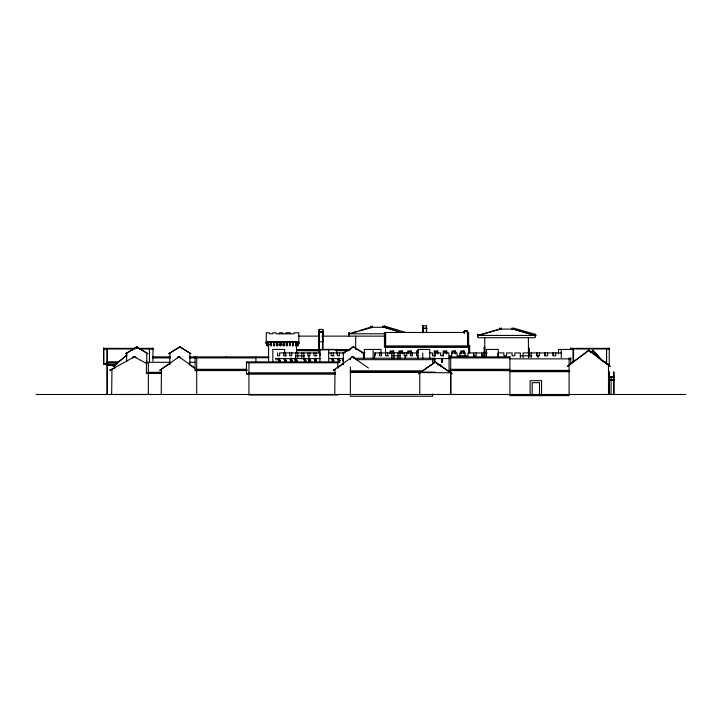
<?xml version="1.0" encoding="UTF-8"?>
<svg xmlns="http://www.w3.org/2000/svg" width="722" height="722" viewBox="0 0 722 722"><rect width="100%" height="100%" fill="white"/><g stroke="black" fill="none" stroke-linecap="round" stroke-linejoin="round"><path stroke-width="1.08" d="M107.172 348.365L107.172 394.492L107.172 365.251M109.69 362.543L103.688 364.186L117.126 364.068M149.472 361.045L149.472 348.365L149.472 361.153M152.956 361.117L152.956 348.365L103.688 348.365L103.688 364.466L103.688 347.914M270.858 341.867L270.858 345.775L270.858 344.62L271.526 344.62C271.824 346.74 270.236 345.558 271.084 344.114L271.526 344.114M273.918 341.867L273.918 345.775L273.918 344.62L274.595 344.62C274.883 346.74 273.295 345.558 274.143 344.114L274.595 344.114M277.022 341.831L277.022 345.73L277.022 344.575L277.69 344.656M277.69 344.575L277.69 345.73L277.69 341.831M280.181 341.867L280.181 345.775L280.181 344.62L280.858 344.62C281.156 346.74 279.558 345.558 280.416 344.114L280.858 344.114M283.286 341.867L283.286 345.775L283.286 344.62L283.963 344.62C284.251 346.74 282.663 345.558 283.511 344.114L283.963 344.114M286.381 344.845L287.058 344.845L287.058 345.73L286.381 345.739L286.381 344.62L287.058 345.017M289.486 341.741L289.486 345.639L289.486 344.484L290.163 344.484C290.452 346.614 288.863 345.423 289.712 343.979L290.163 343.979M292.59 341.867L292.59 345.775L292.59 344.62L293.258 344.62C293.556 346.74 291.968 345.558 292.816 344.114L293.258 344.114M295.686 341.867L295.686 345.775L295.686 344.62L296.363 344.62C296.652 346.74 295.063 345.558 295.912 344.114L296.363 344.114M319.07 333.013L319.115 329.403L322.788 329.403L322.788 341.786L319.061 341.813L319.07 335.27M319.16 340.901L319.07 341.813M319.169 332.968L319.115 329.403M351.307 357.733C351.136 355.973 354.457 356.154 353.979 357.904M385.548 332.743L385.548 346.145L469.661 346.145M422.415 328.257L426.91 328.302M422.767 332.734L422.875 328.302M422.884 328.311L422.821 325.748L426.494 325.748L426.54 329.349M426.54 328.302L426.54 331.615L426.494 331.019M426.792 328.257L422.397 328.438M434.283 361.009L434.283 362.128L434.283 358.265M441.711 358.265L441.711 362.164L441.711 361.009L442.487 361.009C443.362 362.561 440.754 362.579 441.972 361.09M529.316 356.794L529.316 348.175L528.378 348.175M570.768 349.267L570.768 348.365L609.26 348.365L609.26 364.348L607.058 364.348M573.494 361.045L573.494 348.365M611.092 394.483L611.092 377.263M179.146 347.336L179.986 346.704L180.671 347.417M319.124 334.674L319.124 335.252L319.169 334.656M322.743 335.216L322.788 334.674M352.715 347.336L353.545 346.704L354.231 347.417M426.44 330.992L426.449 331.569L426.494 325.748M287.058 344.114L286.381 345.739L286.381 341.867M319.079 334.846L319.07 334.214M319.079 334.466L319.079 333.501M322.815 333.284L322.743 334.846L322.833 334.178M422.776 330.523L422.83 331.172L422.803 329.557L422.839 330.468M426.449 330.523L426.485 331.172M267.014 344.89L267.627 345.639M322.797 333.79L322.743 334.466L322.77 333.735M422.848 330.08L422.83 330.793L422.839 329.647M426.449 330.116L426.503 330.793L426.512 330.225M333.113 362.128L332.472 358.717L332.986 358.265L333.636 360.792L333.059 360.792M338.952 362.137L338.717 361.244L340.152 360.504L339.53 362.137L338.789 362.164L337.932 359.709A0.966 0.641 -90 0 1 337.905 359.168L338.582 358.265M339.304 361.244L339.457 362.164L338.645 358.717L339.169 358.265L339.818 360.792M278.863 362.128L278.078 359.709A0.966 0.65 -90 0 1 278.042 359.168L278.737 358.265M279.441 362.128L279.161 360.161L278.593 360.161M285.506 362.128L284.847 358.717L285.38 358.265L286.047 360.792L285.479 360.792M290.993 362.128L290.199 359.709A0.966 0.65 -90 0 1 290.172 359.168L290.867 358.265M291.562 362.128L290.903 358.717L291.435 358.265L292.112 360.792L291.002 361.244L291.246 362.137L291.535 360.792L292.112 360.792M295.551 362.128L294.766 359.709A0.966 0.65 -90 0 1 294.729 359.168L295.424 358.265M296.128 362.128L295.469 358.717L295.993 358.265L296.67 360.792L296.092 360.792M304.765 362.128L303.98 359.709A0.966 0.65 -90 0 1 303.944 359.168L304.639 358.265M305.343 362.128L304.684 358.717L305.216 358.265L305.884 360.792L304.783 361.244L305.018 362.137L305.316 360.792L305.884 360.792M309.151 362.128L308.357 359.709A0.966 0.65 -90 0 1 308.321 359.168L309.016 358.265M309.72 362.128L309.061 358.717L309.594 358.265L310.261 360.792M315.785 362.128L315.126 358.717L315.658 358.265L316.335 360.792L315.758 360.792M319.079 334.142L319.097 333.302M319.061 349.809L319.07 332.147M296.913 350.657L320.162 350.657L320.171 349.809L296.923 349.98M322.752 334.142L322.77 333.492M322.851 341.768L322.725 349.809L322.734 333.013M267.266 345.73L267.275 344.809L268.692 343.979L268.918 344.575L267.501 345.775L268.178 344.268L267.537 342.634M266.165 342.445L267.375 345.603L267.032 345.188M322.833 332.102L322.788 329.403M422.767 328.438L422.821 325.748M426.503 329.837L426.485 330.459M348.491 334.259L348.916 332.986A0.93 0.523 82.8 0 1 349.367 333.05L349.52 333.221M477.549 335.883L477.973 334.647A0.957 0.541 82.6 0 1 478.271 334.611M499.471 328.898L499.552 328.357M298.159 345.315C297.563 343.23 297.419 347.21 298.069 345.035M499.57 328.772C499.886 326.678 500.075 330.288 501.248 329.241L501.248 328.023M384.176 326.642L384.059 327.292L401.179 332.481M277.69 345.531L277.022 345.694L277.69 344.069M298.321 343.085L298.005 344.62L298.231 343.762M513.811 328.23L513.107 329.106L534.515 335.423L535.002 334.412A0.957 0.541 -82.6 0 1 535.453 334.358L535.814 335.748L534.451 335.586M589.332 350.73L588.8 349.791L588.268 350.73M266.283 343.6L266.084 343.275A0.966 0.966 0 0 1 266.039 342.779L267.068 341.831L268.07 344.394M384.113 326.813L384.528 326.046L406.26 332.625M435.7 362.309L435.285 361.623L434.861 362.309M370.567 326.696L370.729 326.173L371.063 326.696M298.042 345.188L297.699 345.603L297.681 344.719L296.39 343.979M593.34 350.919L592.897 350.125L592.446 350.919M296.895 344.268L297.536 342.634M297.807 345.73L297.798 344.809L297.437 345.739L297.004 344.394L297.996 341.867L298.926 342.643A0.966 0.966 0 0 1 298.872 343.185L298.105 343.636M131.35 350.558L132.442 350.242M343.23 358.265L342.715 358.717L343.284 362.065M384.194 326.561L384.745 326.813M608.285 364.971L607.825 364.637M450.627 372.787L419.771 372.534L419.771 394.492M267.176 344.484L266.923 344.872L266.174 342.408M280.479 361.09L279.694 362.137L279.45 361.244L280.326 360.504L280.1 361.09M297.166 361.09L296.372 362.137L296.137 361.244L297.013 360.504L296.787 361.09M310.758 361.09L309.973 362.137L309.729 361.244L310.604 360.504L310.379 361.09M271.526 344.701L271.084 344.114M274.595 344.701L274.143 344.114M277.248 344.656L277.248 344.069M280.858 344.701L280.416 344.114M283.963 344.701L283.511 344.114M287.058 344.701L286.616 344.114M290.163 344.575L289.712 343.979M293.258 344.701L292.816 344.114M296.363 344.701L295.912 344.114M298.908 343.428L298.989 343.275A0.966 0.966 0 0 0 299.043 342.779L298.908 342.408M441.972 360.504L442.487 360.792M590.939 352.562L592.897 350.432L591.372 352.679M298.015 344.575L296.498 344.114L296.264 344.701L297.004 344.394M601.282 360.152L592.897 350.432L603.15 361.605M332.4 358.265L331.723 359.168A0.966 0.641 -90 0 0 331.75 359.709L332.842 360.161L332.337 359.709A0.966 0.641 -90 0 1 332.31 359.168L331.885 358.717L332.535 361.244L333.97 360.504M332.634 359.159L332.111 359.61L333.212 359.159M338.717 361.244L339.232 360.792M343.464 359.159L342.95 359.61L343.537 359.61M126.44 355.179L113.092 366.532L126.955 355.323M276.571 358.265L275.876 359.168A0.966 0.65 -90 0 0 275.903 359.709L276.039 359.998M279.017 359.61L279.549 359.159L278.972 359.159M284.811 358.265L284.116 359.168A0.966 0.65 -90 0 0 284.143 359.709L285.235 360.161L284.721 359.709A0.966 0.65 -90 0 1 284.685 359.168L284.278 358.717L284.946 361.244L286.39 360.504M285.046 359.159L284.513 359.61L285.614 359.159M291.002 361.244L291.535 360.792M295.704 359.61L296.237 359.159L295.659 359.159M304.783 361.244L305.316 360.792M309.296 359.61L309.828 359.159L309.26 359.159M315.09 358.265L314.395 359.168A0.966 0.65 -90 0 0 314.422 359.709L315.514 360.161L315 359.709A0.966 0.65 -90 0 1 314.963 359.168L314.557 358.717L315.225 361.244L316.669 360.504M315.324 359.159L314.792 359.61L315.893 359.159M146.719 353.248L146.864 363.662M189.823 353.248L189.967 364.736M363.383 353.248L363.527 358.518M169.914 363.617L159.715 370.332L178.966 356.885L194.886 367.994M338.049 367.399L343.482 363.608M266.635 343.212L267.429 342.76M114.897 367.931L109.744 370.332L134.382 356.885L146.521 363.509M318.691 332.156L323.212 331.912L318.808 332.102M319.07 331.967L319.061 349.98M513.423 328.095L535.309 334.304M298.673 343.663L298.213 343.762L298.655 342.219A1.986 1.986 0 0 0 297.834 341.894L297.247 341.894A1.986 1.986 0 0 0 296.426 342.219L295.993 342.616L295.027 341.957A1.986 1.986 0 0 0 293.322 342.219L292.455 342.219A1.986 1.986 0 0 0 290.226 342.219L289.36 342.219A1.986 1.986 0 0 0 287.121 342.219L286.255 342.219A1.986 1.986 0 0 0 284.026 342.219L283.159 342.219A1.986 1.986 0 0 0 280.921 342.219L280.055 342.219A1.986 1.986 0 0 0 277.817 342.219L276.95 342.219A1.986 1.986 0 0 0 274.721 342.219L273.855 342.219A1.986 1.986 0 0 0 271.616 342.219L271.183 342.616L270.497 342.066A1.986 1.986 0 0 0 268.521 342.219L267.654 342.219A1.986 1.986 0 0 0 266.535 341.867L266.283 341.885M352.083 332.806L357.435 331.19M359.574 330.541L370.278 327.292M349.791 333.916L349.304 332.878A0.93 0.523 82.8 0 0 348.852 332.824L348.428 334.087L372.2 327.427L372.2 326.173M478.993 335.107L499.326 329.106L513.911 329.106M478.848 335.55L478.361 334.548A0.957 0.541 82.6 0 0 477.91 334.485L477.486 335.721L500.256 329.241M343.094 360.161L342.589 359.709A0.966 0.641 -90 0 1 342.553 359.168L343.302 358.717L343.14 359.168A0.966 0.641 -90 0 0 343.176 359.709L343.293 359.998M279.161 360.161L278.647 359.709A0.966 0.65 -90 0 1 278.62 359.168L279.315 358.265L279.983 360.792M295.172 360.179L295.849 360.161L295.334 359.709A0.966 0.65 -90 0 1 295.307 359.168L294.892 358.717L295.127 359.61M266.969 343.636L266.4 343.699M114.951 365.35L107.172 365.359L115.06 365.359M372.498 327.292L384.862 327.292M500.319 329.403L501.312 329.403L501.312 328.185M464.652 331.028L466.881 331.028M464.138 332.472L384.438 332.472L384.438 347.002L468.623 347.002M384.438 332.643L385.548 332.643M467.513 332.643L468.623 332.643M384.799 333.781L348.87 333.781L348.87 336.145M298.312 336.127L319.647 336.127M321.886 336.127L384.799 336.145M266.283 341.867L297.771 341.867L297.771 342.616L298.791 342.616L298.791 332.779L294.107 332.779L294.107 333.799L276.156 333.799L276.156 332.779L272.871 332.779L272.871 333.799L269.577 333.799L269.577 332.779L266.283 332.779L266.283 342.616L269.243 342.616M289.486 342.192L290.163 342.192M297.771 342.219L298.791 342.219M270.858 342.318L271.526 342.318M273.918 342.318L274.595 342.318M277.022 342.273L277.69 342.273M280.181 342.318L280.858 342.318M283.286 342.318L283.963 342.318M286.381 342.318L287.058 342.318M292.59 342.318L293.258 342.318M295.686 342.318L296.363 342.318M289.486 342.634L290.163 342.634M270.858 342.76L271.526 342.76M273.918 342.76L274.595 342.76M277.022 342.724L277.69 342.724M280.181 342.76L280.858 342.76M283.286 342.76L283.963 342.76M286.381 342.76L287.058 342.76M292.59 342.76L293.258 342.76M295.686 342.76L296.363 342.76M289.486 343.085L290.163 343.085M270.858 343.212L271.526 343.212M273.918 343.212L274.595 343.212M277.022 343.167L277.69 343.167M280.181 343.212L280.858 343.212M283.286 343.212L283.963 343.212M286.381 343.212L287.058 343.212M292.59 343.212L293.258 343.212M295.686 343.212L296.363 343.212M277.022 343.726L277.69 343.726M289.486 343.636L290.163 343.636M270.858 343.762L271.526 343.762M273.918 343.762L274.595 343.762M280.181 343.762L280.858 343.762M283.286 343.762L283.963 343.762M286.381 343.762L287.058 343.762M292.59 343.762L293.258 343.762M295.686 343.762L296.363 343.762M277.022 344.358L277.69 344.358M289.486 344.268L290.163 344.268M270.858 344.394L271.526 344.394M273.918 344.394L274.595 344.394M280.181 344.394L280.858 344.394M283.286 344.394L283.963 344.394M286.381 344.394L287.058 344.394M292.59 344.394L293.258 344.394M295.686 344.394L296.363 344.394M277.022 344.809L277.69 344.809M289.486 344.719L290.163 344.719M270.858 344.845L271.526 344.845M273.918 344.845L274.595 344.845M280.181 344.845L280.858 344.845M283.286 344.845L283.963 344.845M292.59 344.845L293.258 344.845M295.686 344.845L296.363 344.845M467.513 345.513L469.661 345.513L469.661 352.995M469.661 346.325L385.548 346.325L385.548 332.472M384.438 346.822L468.623 346.822M484.128 348.022L484.724 348.022M103.688 348.645L107.172 348.645M149.472 348.645L152.956 348.645M570.768 348.645L573.494 348.645M606.534 348.645L609.26 348.645M103.688 348.979L134.996 348.979M139.454 348.979L152.956 348.979M609.26 348.979L570.768 348.979L570.768 347.914M296.923 349.809L350.179 349.809M335.901 349.98L349.078 349.98M296.913 350.486L320.162 350.657M335.892 350.486L349.087 350.486M335.892 350.657L347.986 350.657M418.634 350.973L416.612 350.973L416.612 353.906M393.12 351.56L390.674 351.56L390.674 353.437M401.964 351.56L399.519 351.56L399.519 353.437M410.8 351.56L408.363 351.56L408.363 353.437M437.333 351.56L434.888 351.56L434.888 356.244M446.169 351.56L443.732 351.56L443.732 353.437M455.013 351.56L452.577 351.56L452.577 353.437M463.858 351.56L461.412 351.56L461.412 353.437M329.151 352.923L344.358 352.923M362.922 352.923L364.98 352.923M418.462 352.923L374.528 352.923L374.528 358.608M429.743 352.923L432.478 352.923L432.478 355.765L435.213 355.765L435.213 352.923L440.673 352.923L440.673 355.765L443.407 355.765L443.407 352.923L448.876 352.923L448.876 355.765L451.602 355.765L451.602 352.923L457.071 352.923L457.071 355.765L468 355.765L468 352.923L473.47 352.923L473.47 355.765L476.195 355.765L476.195 352.923M487.133 352.923L482.161 352.923L482.161 355.765M561.292 352.923L523.035 352.923L523.035 357.661M286.535 355.765L283.629 355.765L283.629 352.923M295.758 355.765L304.72 355.765M316.85 355.765L313.944 355.765L313.944 352.923M334.051 355.765L331.217 355.765L331.217 352.923M388.472 355.765L385.638 355.765L385.638 352.923M391.829 355.765L400.078 355.765M407.027 355.765L404.203 355.765L404.203 352.923M418.634 355.765L416.576 355.765L416.576 352.923M484.724 355.756L481.664 355.765L481.664 352.923L473.966 352.923L473.966 355.765M520.3 355.765L531.87 355.765M152.667 356.885L170.527 356.885M189.507 356.885L268.801 356.885M449.057 356.885L509.894 356.885M255.389 357.733L268.801 357.733M152.667 357.904L170.527 357.904M189.507 357.904L255.922 357.904M449.057 357.904L509.894 357.904M353.735 358.238L434.861 358.238L434.861 362.769M275.75 358.608L320.514 358.608M329.548 358.608L343.591 358.608M434.184 358.608L449.716 358.608M441.711 358.717L442.487 358.717M509.894 358.861L570.741 358.861M291.101 359.159L291.67 359.159L290.569 359.61L290.334 358.717L290.74 359.168A0.966 0.65 -90 0 0 290.776 359.709L291.291 360.161L290.713 360.161M304.874 359.159L305.451 359.159L304.35 359.61L304.106 358.717L304.522 359.168A0.966 0.65 -90 0 0 304.549 359.709L305.063 360.161L304.494 360.161M338.808 359.159L339.394 359.159L338.293 359.61L338.067 358.717L338.492 359.168A0.966 0.641 -90 0 0 338.519 359.709L339.024 360.161L338.438 360.161M441.711 359.159L442.487 359.159M355.991 359.664L434.861 359.664M441.711 359.61L442.487 359.61M308.872 360.161L309.449 360.161L308.926 359.709A0.966 0.65 -90 0 1 308.899 359.168L308.493 358.717L308.727 359.61M441.711 360.161L442.487 360.161M279.45 361.244L278.882 361.244L279.116 362.137M295.569 361.244L296.137 361.244M309.729 361.244L309.16 361.244L309.395 362.137M441.711 361.244L442.487 361.244M246.473 361.884L337.779 361.884M107.172 362.146L118.3 362.146M604.332 362.146L606.534 362.146M107.172 362.263L118.534 362.263M146.413 362.291L170.563 362.291M189.462 362.291L195.021 362.291M604.314 362.263L606.534 362.263M107.172 362.426L118.534 362.543M604.314 362.543L606.534 362.426M246.473 362.778L337.779 362.778M607.058 364.186L609.26 364.348M103.688 364.348L116.007 364.348M437.83 364.827L440.727 364.827L440.727 366.839M196.718 369.294L246.987 369.294M450.699 369.294L509.894 369.294M334.178 369.691L334.764 369.691M195.075 370.332L246.906 370.323M449.057 370.332L569.098 370.404M246.906 370.557L195.075 370.567L195.075 356.478M569.098 370.639L449.057 370.567L449.057 356.478M350.36 371.054L422.442 371.054M350.36 371.288L422.442 371.288M509.894 371.442L569.613 371.442M509.894 371.677L569.613 371.677M350.36 372.083L434.861 372.326L350.36 372.317M148.326 372.317L161.665 372.317M148.326 372.525L161.665 372.525M248.946 372.805L335.531 372.805M146.413 373.229L161.024 373.229M161.024 373.436L146.413 373.436L146.413 361.036M246.473 373.716L335.522 373.707M335.522 373.915L246.473 373.924L246.473 361.523M608.872 376.929L613.835 376.929M608.872 377.263L613.835 377.263M608.872 379.664L613.835 379.664M608.872 380.368L613.835 380.368M114.554 394.492L151.051 394.483M603.935 394.483L606.534 394.483M36.1 394.492L685.9 394.492M337.779 394.979L248.946 394.979L248.946 373.906M534.515 335.423L535.85 335.252M513.775 329.106L534.109 335.107M384.718 327.292L398.634 331.515M268.178 344.268L268.918 344.575M422.776 328.447L422.884 332.788M384.528 326.046L384.808 326.642M297.644 342.76L298.439 343.212M368.455 368.012L352.526 356.885L333.275 370.314L335.017 369.511L334.764 394.492M189.101 364.366L194.335 368.03M114.924 365.558L114.554 365.287L114.554 367.534M111.973 369.529L111.648 394.492M266.517 343.573L266.201 343.185A0.966 0.966 0 0 1 266.156 342.643M343.428 353.248L343.284 364.736M169.869 353.248L169.715 364.736M126.765 353.248L126.621 361.632M296.155 344.575L297.446 345.739M339.286 362.128C339.295 360.81 338.004 360.81 338.708 362.128M161.457 369.529L161.205 394.492M592.897 350.432L601.191 359.511M592.897 351.018L600.857 359.746M315.713 362.065C315.83 360.801 314.575 360.801 315.135 362.065M309.648 362.065C309.765 360.801 308.502 360.801 309.07 362.065M305.262 362.065C305.379 360.801 304.124 360.801 304.693 362.065M295.984 361.966C296.318 361.144 294.874 360.594 295.478 362.065M291.489 362.065C291.607 360.801 290.352 360.801 290.912 362.065M285.37 361.966C285.695 361.144 284.251 360.594 284.856 362.065M279.297 361.966C279.631 361.144 278.187 360.594 278.791 362.065M332.968 361.966C333.311 361.144 331.849 360.594 332.454 362.065M267.393 344.719L267.745 345.612M267.275 344.809L267.636 345.739L268.07 344.358L268.81 344.701L268.575 344.069L267.059 344.575L266.914 345.315M535.724 335.107L535.39 334.521A0.957 0.541 -82.6 0 0 534.939 334.584M371 326.524L371.198 327.427M315.803 361.244L316.037 362.137M305.352 361.244L305.596 362.137M291.58 361.244L291.814 362.137M285.524 361.244L285.759 362.137M279.414 360.792L278.782 358.717L278.205 358.717L278.448 359.61M333.122 361.244L333.356 362.137M132.523 357.904C132.153 356.063 135.944 355.946 135.935 357.733M135.916 347.417L136.602 346.704L137.433 347.336M177.513 357.904C177.025 356.154 180.356 355.973 180.175 357.733M319.151 333.474L319.115 334.837M319.115 333.799L319.106 334.448M322.833 334.656L322.833 335.234M442.487 361.966L442.487 358.265M296.363 345.567L296.363 341.867M293.258 345.567L293.258 341.867M290.163 345.441L290.163 341.741M287.058 345.567L287.058 341.867M283.963 345.567L283.963 341.867M280.858 345.567L280.858 341.867M274.586 345.567L274.595 341.867M271.526 345.567L271.526 341.867M609.485 383.328L609.485 394.492M609.26 347.914L609.26 349.267M608.502 364.637L608.502 394.492M573.494 348.988L573.494 361.153M573.078 361.821L573.078 349.43L558.503 349.43L558.503 353.942M570.741 357.607L570.741 364.105M569.098 358.013L569.098 395.62L509.894 395.62L509.894 356.478M561.238 349.43L561.292 357.661M555.823 352.923L555.823 355.765L553.097 355.765L553.097 352.923M553.187 352.923L553.187 355.765M547.628 352.923L547.628 355.765L544.893 355.765L544.893 352.923M544.984 352.923L544.984 355.765M541.563 395.62L541.563 380.693L530.101 380.693L530.101 395.62M539.496 395.62L539.496 382.687L532.177 382.687L532.177 395.62M539.433 352.923L539.433 355.765L536.699 355.765L536.699 352.923M538.061 355.765L538.061 357.661M536.789 352.923L536.789 355.765M531.23 352.923L531.23 357.661M529.316 349.367L529.316 356.731M528.378 337.725L528.504 357.661M520.3 357.661L520.3 352.923L514.84 352.923L514.84 355.765L512.106 355.765L512.106 352.923L506.636 352.923L506.636 355.765L503.911 355.765L503.911 352.923L498.442 352.923L498.442 355.765M512.115 327.887L512.051 329.277M498.252 357.318L498.252 349.43L486.411 349.43L486.411 357.318M498.063 352.923L498.063 356.713M484.724 337.725L484.724 356.731L484.724 347.047L484.128 347.047L484.128 356.731M484.399 352.923L484.399 355.765M468.623 352.986L468.623 332.472L467.513 332.472L467.513 346.325M467.242 331.317L467.242 333.672M466.881 330.495L466.881 331.425M465.266 355.765L465.266 352.923L459.806 352.923L459.806 355.765M464.652 330.495L464.652 331.425M464.445 353.906L464.445 350.973L460.826 350.973L460.826 353.906M464.291 331.317L464.291 333.672M463.858 350.973L463.858 353.437M455.6 353.906L455.6 350.973L451.981 350.973L451.981 353.906M455.013 350.973L455.013 353.437M450.799 372.534L450.799 394.492M450.699 357.904L450.699 369.529M450.699 370.377L450.699 394.492M446.765 353.906L446.765 350.973L443.146 350.973L443.146 355.856M446.169 350.973L446.169 353.437M437.92 353.906L437.92 350.973L434.301 350.973L434.301 355.856M437.333 350.973L437.333 353.437M432.577 358.653L432.577 363.807M432.577 394.059L432.577 396.252L350.36 396.252L350.36 366.902M429.743 358.446L429.743 349.43L417.903 349.43L417.903 358.446M422.758 352.923L422.758 358.608M417.208 351.56L417.208 353.437M412.452 352.923L412.452 355.765L410.385 355.765L410.385 352.923M411.396 353.906L411.396 350.973L407.777 350.973L407.777 353.906M410.8 350.973L410.8 353.437M406.26 352.923L406.26 355.765M405.232 355.765L405.232 358.608M402.551 353.906L402.551 350.973L398.932 350.973L398.932 353.906M401.964 350.973L401.964 353.437M400.078 352.923L400.078 358.608M398.012 352.923L398.012 358.608M393.887 352.923L393.887 358.608M393.707 353.906L393.707 350.973L390.088 350.973L390.088 353.906M393.12 350.973L393.12 353.437M391.829 352.923L391.829 358.608M387.705 352.923L387.705 355.765M385.548 347.255L385.548 353.97M383.057 326.046L383.057 327.292M382.994 326.209L382.994 327.463M381.514 352.923L381.514 355.765L379.456 355.765L379.456 352.923M380.954 353.942L380.954 349.43L364.339 349.43L364.339 358.446M375.332 352.923L375.332 355.765M373.13 349.43L373.13 358.446M372.263 326.344L372.263 327.598M364.213 352.923L364.213 355.765M355.675 336.145L355.675 349.61M350.36 358.238L350.36 359.664M339.466 352.923L339.466 355.765L337.4 355.765L337.4 352.923M337.779 361.523L337.779 368.346M336.488 353.924L336.488 349.421L319.873 349.421L319.873 361.812M333.275 352.923L333.275 355.765M328.672 349.421L328.672 361.812M322.788 341.786L322.725 332.147M320.008 355.765L320.008 352.923L279.585 352.923L279.585 355.765L277.564 355.765L277.564 352.923M319.061 350.928L319.061 353.157M315.965 352.923L315.965 355.765M309.9 352.923L309.9 355.765L307.879 355.765L307.879 352.923M308.89 355.765L308.89 358.608M303.836 352.923L303.836 358.608M301.823 352.923L301.823 358.608M297.78 352.923L297.78 358.608M296.498 341.741L296.498 352.959M295.758 352.923L295.758 358.608M291.715 352.923L291.715 355.765L289.693 355.765L289.693 352.923M290.334 333.799L290.334 332.779L286.029 332.779L286.029 333.799M285.65 352.923L285.65 355.765M284.648 353.942L284.648 349.43L272.808 349.43L272.808 361.821M282.744 333.799L282.744 332.779L279.45 332.779L279.45 333.799M268.575 341.741L268.575 362.525M255.922 356.478L255.922 362.038M248.946 362.778L248.946 373.012M226.356 356.478L226.356 357.092M196.718 357.904L196.718 369.529M196.718 369.691L196.718 394.492M152.956 347.914L152.956 349.267M148.326 362.291L148.326 394.492M107.172 348.988L107.172 362.543M606.534 348.365L606.534 362.543L606.534 348.365M609.296 371.992L609.296 394.483L609.296 371.992M613.835 371.992L613.835 394.483L613.835 371.992M422.776 330.992L422.866 331.615L422.821 331.019M588.8 350.341L610.054 366.253L588.8 350.341L567.546 366.253L588.8 350.341M435.285 362.029L452.017 373.725L435.285 362.029L418.543 373.725L435.285 362.029M136.738 346.912L147.712 353.645L136.738 346.912L125.772 353.654L136.738 346.912M179.841 346.912L190.816 353.654L179.841 346.912L168.867 353.645L179.841 346.912M353.401 346.912L364.375 353.654L353.401 346.912L342.436 353.645L353.401 346.912M465.167 331.633L464.688 331.75L465.167 331.714M467.576 331.317L463.957 331.425L467.576 331.317M535.183 335.423L477.919 335.423L477.919 337.725L535.183 337.725L535.183 335.423"/></g></svg>
